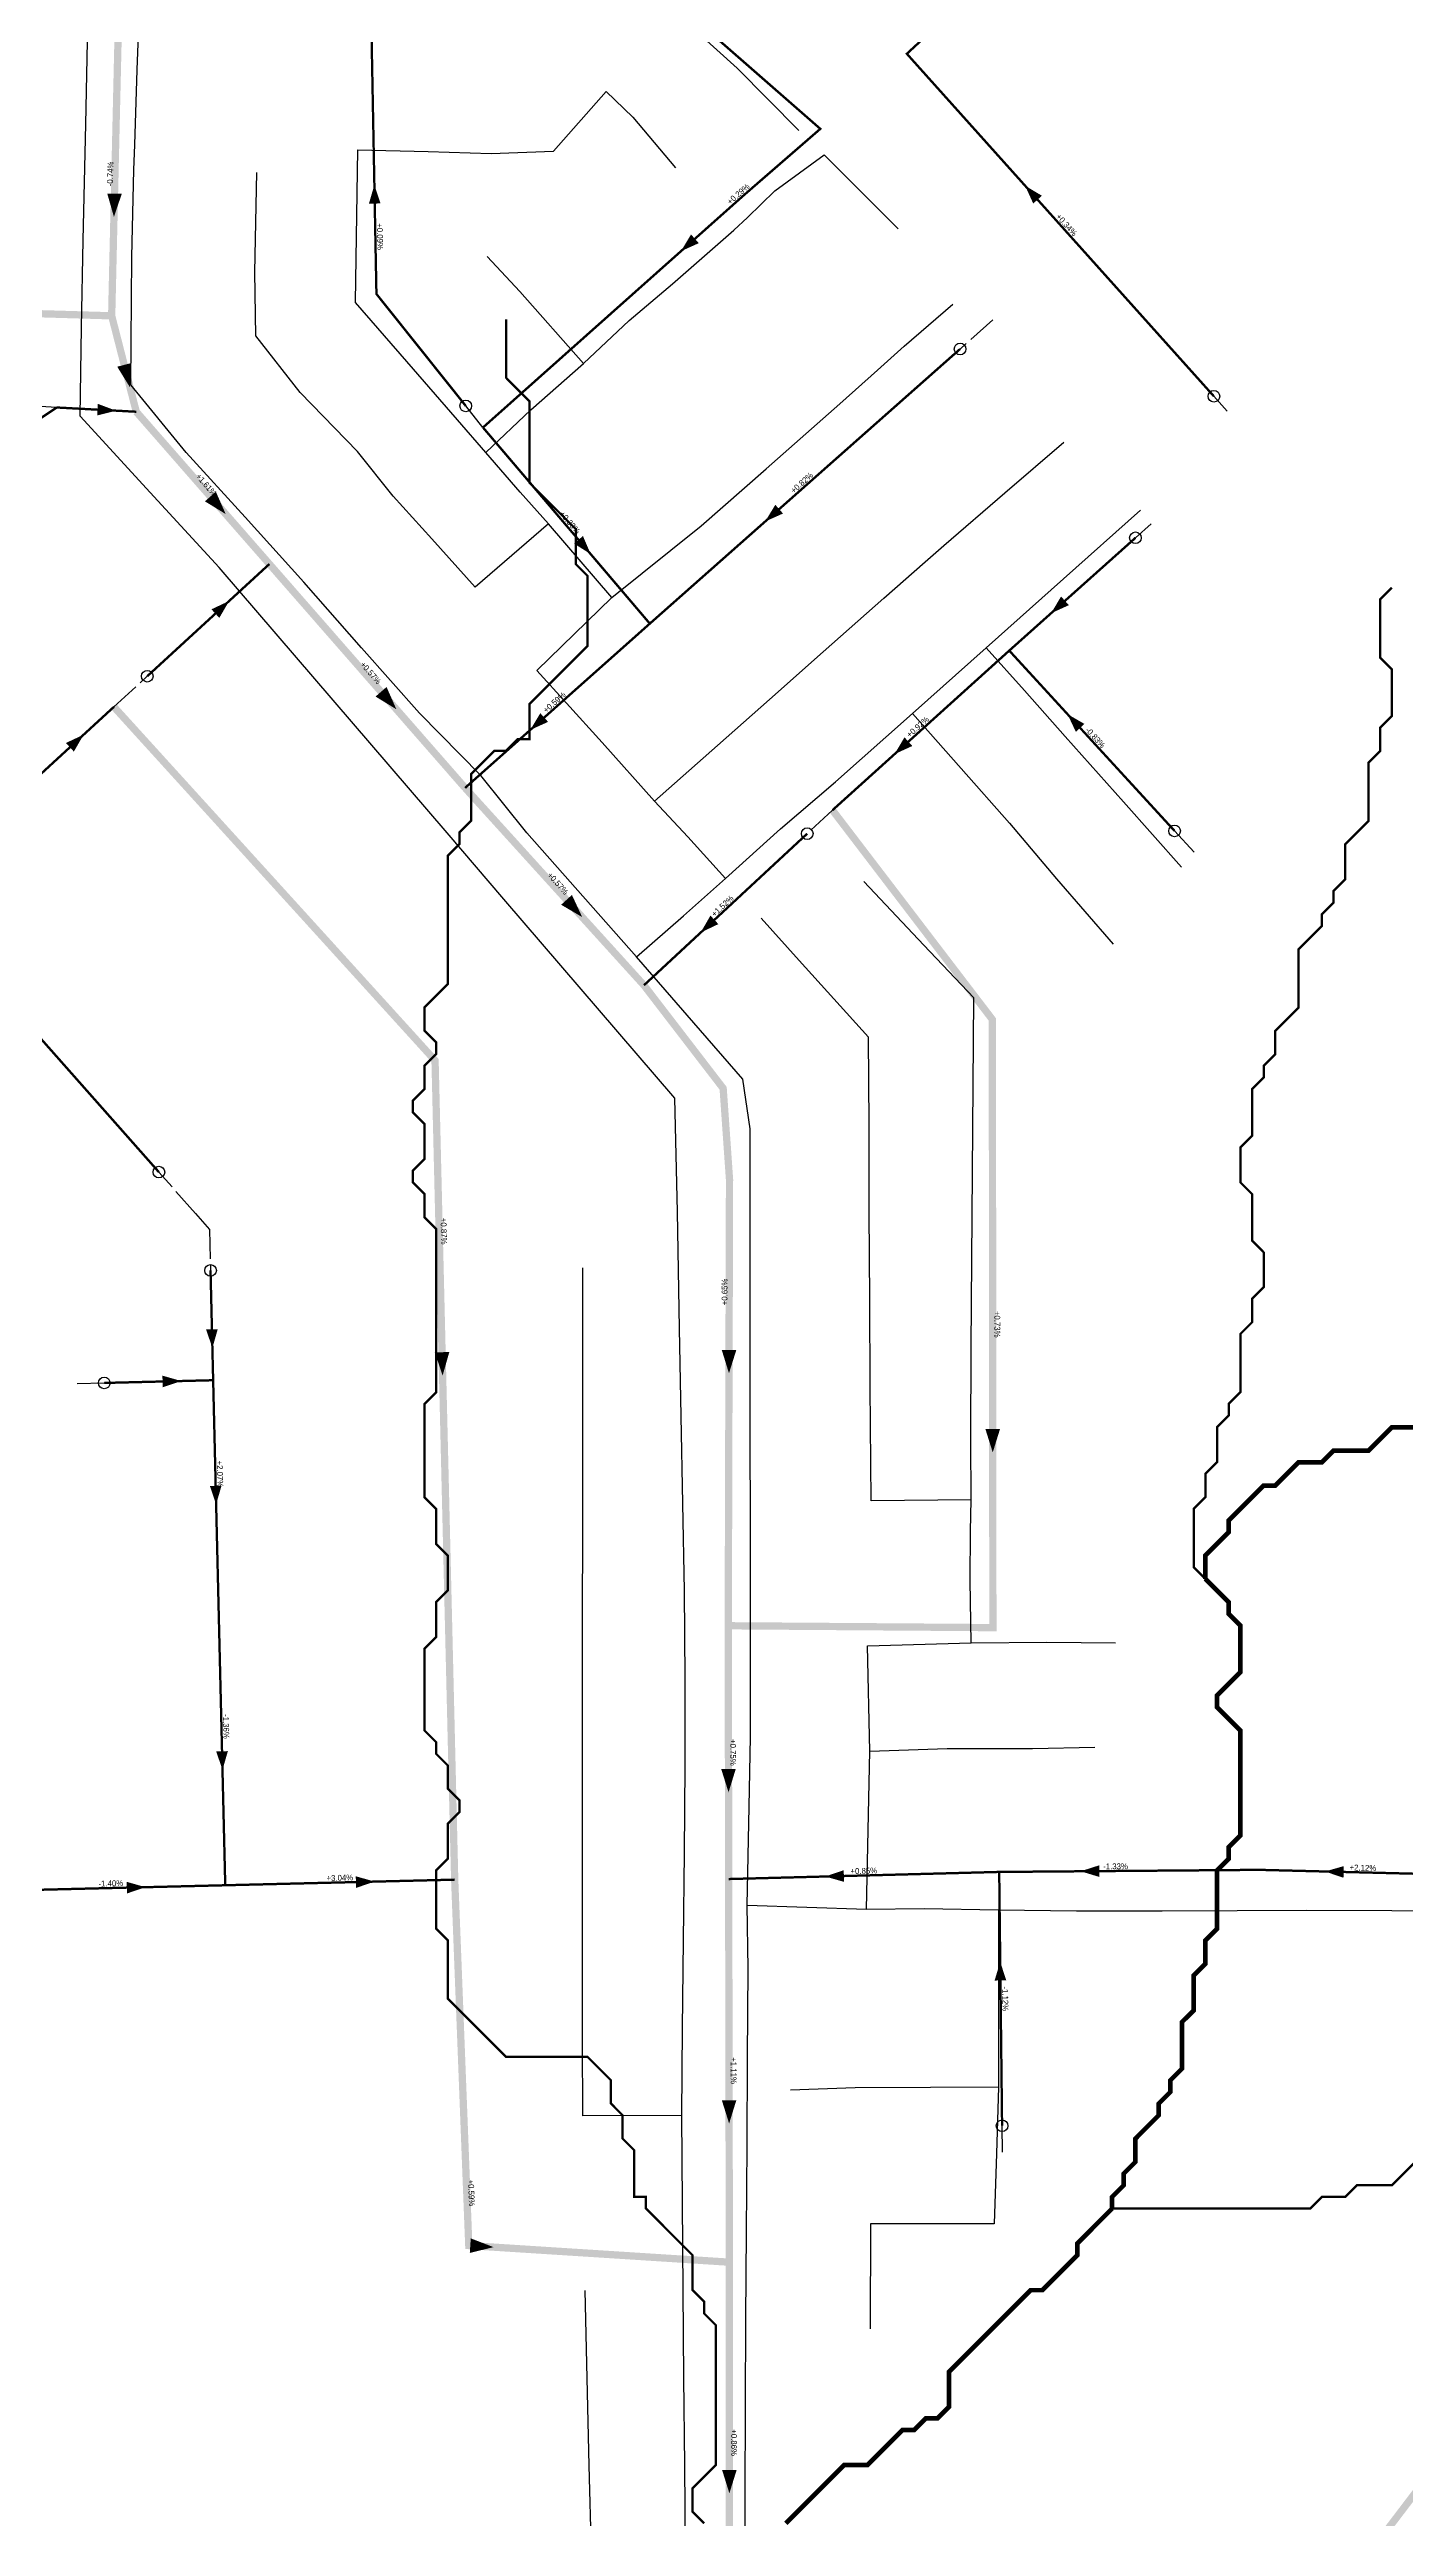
# Model space of a CAD drawing. Header units: metres. Extents: x 442821 to 452274, y 2561971 to 2571293.
# Drawn here: x 450739 to 451205, y 2568939 to 2569786 of the extents above; entities that cross this region are included whole.
import ezdxf
from ezdxf.enums import TextEntityAlignment as Align

# ---------------------------------------------------------------- set-up
doc = ezdxf.new("R2010")
doc.units = ezdxf.units.M
doc.header["$LTSCALE"] = 8
doc.linetypes.add('DASHDOT', pattern=[3.556, 2.54, -0.508, 0, -0.508])
doc.linetypes.add('DASHED', pattern=[1.524, 1.27, -0.254])
for name, color, linetype in [('A_ARROWS', 7, 'Continuous'), ('A_BRANCH', 7, 'Continuous'), ('A_BUILT_2006', 252, 'Continuous'), ('A_GRADIENT', 8, 'Continuous'), ('A_HEAD_GAP', 8, 'Continuous'), ('A_HEADS', 8, 'Continuous'), ('A_LATERAL', 7, 'Continuous'), ('A_STREAMS', 5, 'Continuous'), ('A_SUBMAIN', 7, 'Continuous')]:
    doc.layers.add(name, color=color, linetype=linetype)

msp = doc.modelspace()

# ---------------------------------------------------------------- linework, layer by layer
at = {"layer": 'A_ARROWS', "color": 2}
for points in [[(450850.82, 2569739.42), (450852.94, 2569733.06), (450848.95, 2569732.98)], [(451074.18, 2569739.13), (451079.94, 2569735.7), (451076.96, 2569733.03)], [(450761.44, 2569728.42), (450759.13, 2569736.47), (450764.12, 2569736.36)], [(450956.05, 2569716.67), (450959.5, 2569722.42), (450962.16, 2569719.43)], [(450766.97, 2569669.91), (450762.56, 2569677.04), (450767.4, 2569678.28)], [(450762.18, 2569661.95), (450755.68, 2569660.3), (450755.89, 2569664.29)], [(450799.8, 2569626.47), (450792.66, 2569630.84), (450796.42, 2569634.14)], [(450984.96, 2569623.92), (450988.43, 2569629.66), (450991.08, 2569626.66)], [(450925.05, 2569612.75), (450919.37, 2569616.33), (450922.42, 2569618.93)], [(450800.97, 2569596.64), (450797.61, 2569590.84), (450794.91, 2569593.79)], [(451083.08, 2569592.44), (451086.52, 2569598.19), (451089.18, 2569595.21)], [(450858.38, 2569559.48), (450851.23, 2569563.85), (450855, 2569567.14)], [(450751.04, 2569550.78), (450747.68, 2569544.97), (450744.97, 2569547.92)], [(450904.33, 2569552.4), (450907.78, 2569558.15), (450910.44, 2569555.16)], [(451088.72, 2569557.82), (451094.52, 2569554.46), (451091.58, 2569551.75)], [(451029.36, 2569544.09), (451032.77, 2569549.86), (451035.45, 2569546.89)], [(450922.15, 2569488.18), (450914.93, 2569492.42), (450918.63, 2569495.78)], [(450962.83, 2569482.88), (450966.16, 2569488.7), (450968.88, 2569485.77)], [(450795.22, 2569340.33), (450793.07, 2569346.68), (450797.07, 2569346.78)], [(450874.24, 2569330.88), (450871.55, 2569338.82), (450876.55, 2569338.94)], [(450972.53, 2569331.65), (450970.05, 2569339.65), (450975.05, 2569339.64)], [(450784.53, 2569328.99), (450778.18, 2569326.83), (450778.08, 2569330.83)], [(451063.06, 2569304.49), (451060.55, 2569312.49), (451065.55, 2569312.49)], [(450796.51, 2569286.64), (450794.36, 2569292.99), (450798.36, 2569293.09)], [(450798.69, 2569195.54), (450796.54, 2569201.89), (450800.54, 2569201.99)], [(450972.38, 2569187.87), (450969.86, 2569195.86), (450974.86, 2569195.87)], [(451005.57, 2569158.97), (451011.92, 2569161.14), (451012.02, 2569157.14)], [(451093.23, 2569160.77), (451099.61, 2569162.82), (451099.64, 2569158.82)], [(451177.09, 2569160.69), (451183.54, 2569162.53), (451183.44, 2569158.53)], [(450772.26, 2569155.3), (450765.91, 2569153.15), (450765.81, 2569157.15)], [(450850.89, 2569157.22), (450844.54, 2569155.06), (450844.44, 2569159.06)], [(451065.63, 2569129.7), (451067.7, 2569123.32), (451063.7, 2569123.28)], [(450972.58, 2569074.22), (450970.07, 2569082.22), (450975.07, 2569082.22)], [(450891.73, 2569031.79), (450883.58, 2569029.81), (450883.9, 2569034.8)], [(450972.67, 2568947.34), (450970.17, 2568955.34), (450975.17, 2568955.34)]]:
    msp.add_solid(points, dxfattribs=at)
at = {"layer": 'A_BRANCH', "color": 2, "linetype": 'DASHED', "const_width": 0.8}
for points in [[(450941.53, 2569813.17), (451003.88, 2569758.65), (450977.8, 2569736.03), (450888.1, 2569656.18)], [(450882.19, 2569663.59), (450851.53, 2569702), (450849.86, 2569790.46)]]:
    msp.add_lwpolyline(points, dxfattribs=at)
at = {"layer": 'A_BRANCH', "color": 2, "const_width": 0.8}
for points in [[(450772.88, 2569570.84), (450814.79, 2569609.33)], [(450999.38, 2569516.81), (450943.35, 2569464.79)], [(450794.59, 2569366.93), (450795.49, 2569329.26)], [(451234.98, 2569159.25), (451154.52, 2569161.26), (451145.15, 2569161.18)]]:
    msp.add_lwpolyline(points, dxfattribs=at)
at = {"layer": 'A_BUILT_2006', "color": 252}
for points in [[(450953.24, 2569799.42), (450975.33, 2569779.51)], [(450751.79, 2569760.29), (450752.45, 2569794.29)], [(450769.41, 2569778.89), (450769.98, 2569793.87)], [(450975.33, 2569779.51), (450996.54, 2569758.05)], [(450768.29, 2569744.6), (450768.58, 2569753.12), (450769.41, 2569778.89)], [(450912.26, 2569751.01), (450930.38, 2569771.51)], [(450930.38, 2569771.51), (450939.49, 2569762.64)], [(450939.49, 2569762.64), (450954.12, 2569745.27)], [(450750.91, 2569720.42), (450751.79, 2569760.29)], [(450844.69, 2569721.64), (450845.11, 2569751.4)], [(450845.11, 2569751.4), (450869.26, 2569750.92)], [(450869.26, 2569750.92), (450890.88, 2569750.24)], [(450890.88, 2569750.24), (450912.26, 2569751.01)], [(450988.3, 2569737.43), (451005.15, 2569749.76)], [(451005.15, 2569749.76), (451030.6, 2569724.31)], [(450767.63, 2569714.78), (450768.29, 2569744.6)], [(450809.82, 2569709.47), (450810.45, 2569743.7)], [(450974.25, 2569723.87), (450978.86, 2569728.29), (450988.3, 2569737.43)], [(450750.3, 2569690.44), (450750.91, 2569720.42)], [(450844.38, 2569699.02), (450844.38, 2569699.32), (450844.69, 2569721.64)], [(450953.19, 2569705.5), (450974.25, 2569723.87)], [(450767.28, 2569670.81), (450767.63, 2569714.78)], [(450900.7, 2569702.89), (450889.58, 2569714.9)], [(450810.16, 2569687.63), (450809.82, 2569709.47)], [(450922.63, 2569678.08), (450900.7, 2569702.89)], [(450938.33, 2569692.9), (450953.19, 2569705.5)], [(450861.95, 2569678.8), (450844.38, 2569699.02)], [(451032.63, 2569684.03), (451049.4, 2569698.44)], [(450749.86, 2569660.07), (450750.3, 2569690.44)], [(450825.31, 2569668.19), (450810.16, 2569687.63)], [(450922.63, 2569678.08), (450938.33, 2569692.9)], [(450879.32, 2569658.82), (450861.95, 2569678.8)], [(450904.47, 2569662.19), (450922.63, 2569678.08)], [(451010.61, 2569664.28), (451023.53, 2569675.9), (451032.63, 2569684.03)], [(450786.25, 2569647.57), (450767.28, 2569670.81)], [(450844.99, 2569647.9), (450825.31, 2569668.19)], [(450889.11, 2569647.55), (450904.47, 2569662.19)], [(450985.28, 2569642), (451010.61, 2569664.28)], [(450773.9, 2569633.92), (450749.86, 2569660.07)], [(450889.11, 2569647.55), (450879.32, 2569658.82)], [(450806.52, 2569625.42), (450786.25, 2569647.57)], [(450857.32, 2569632.58), (450844.99, 2569647.9)], [(450900.89, 2569634), (450889.11, 2569647.55)], [(451067.19, 2569633.71), (451087.48, 2569651.19)], [(450963.01, 2569622.45), (450985.28, 2569642)], [(450797.56, 2569608.13), (450773.9, 2569633.92)], [(450870.5, 2569617.92), (450857.32, 2569632.58)], [(450910.59, 2569623.08), (450900.89, 2569634)], [(451046.3, 2569615.7), (451067.19, 2569633.71)], [(451087.38, 2569604.3), (451113.77, 2569627.76)], [(450826.62, 2569603.14), (450806.52, 2569625.42)], [(450910.59, 2569623.08), (450885.4, 2569601.34)], [(450932.35, 2569597.86), (450910.59, 2569623.08)], [(450932.35, 2569597.86), (450963.01, 2569622.45)], [(450885.4, 2569601.34), (450870.5, 2569617.92)], [(451025.72, 2569597.64), (451039.9, 2569610.13), (451046.3, 2569615.7)], [(450817.11, 2569585.37), (450797.56, 2569608.13)], [(450846.35, 2569580.55), (450826.62, 2569603.14)], [(451060.81, 2569580.62), (451087.38, 2569604.3)], [(450906.56, 2569572.83), (450932.35, 2569597.86)], [(451004.84, 2569579.17), (451025.72, 2569597.64)], [(450836.66, 2569562.62), (450817.11, 2569585.37)], [(450866.27, 2569558.12), (450846.35, 2569580.55)], [(450986.39, 2569562.84), (451004.84, 2569579.17)], [(451035.49, 2569558.01), (451060.81, 2569580.62)], [(451060.81, 2569580.62), (451073.92, 2569565.91)], [(450916.77, 2569561.58), (450906.56, 2569572.83)], [(450856.21, 2569539.86), (450836.66, 2569562.62)], [(450929, 2569548.1), (450916.77, 2569561.58)], [(450968.6, 2569547.11), (450986.39, 2569562.84)], [(451073.92, 2569565.91), (451087.97, 2569550.14)], [(450887.42, 2569536.78), (450866.27, 2569558.12)], [(451009.11, 2569534.56), (451035.49, 2569558.01)], [(451035.49, 2569558.01), (451052.2, 2569539.11)], [(450946.94, 2569527.95), (450929, 2569548.1)], [(450946.94, 2569527.95), (450968.6, 2569547.11)], [(451087.97, 2569550.14), (451107.93, 2569527.74)], [(450875.76, 2569517.11), (450856.21, 2569539.86)], [(450903.18, 2569517.05), (450887.42, 2569536.78)], [(450990.27, 2569518.43), (451009.11, 2569534.56)], [(451052.2, 2569539.11), (451068.83, 2569520.44)], [(450958.43, 2569515.68), (450946.94, 2569527.95)], [(451107.93, 2569527.74), (451127.89, 2569505.34)], [(450895.31, 2569494.35), (450875.76, 2569517.11)], [(450918.01, 2569500.3), (450903.18, 2569517.05)], [(450971.37, 2569501.43), (450990.27, 2569518.43)], [(451068.83, 2569520.44), (451084.94, 2569501.32)], [(450971.37, 2569501.43), (450958.43, 2569515.68)], [(450940.83, 2569474.6), (450918.01, 2569500.3)], [(450956.88, 2569488.66), (450971.37, 2569501.43)], [(451039.45, 2569478.57), (451018.82, 2569500.36)], [(451084.94, 2569501.32), (451104.42, 2569478.9)], [(450914.86, 2569471.6), (450895.31, 2569494.35)], [(450940.83, 2569474.6), (450956.88, 2569488.66)], [(450996.6, 2569473.27), (450983.62, 2569487.8)], [(450960.48, 2569451.93), (450940.83, 2569474.6)], [(451056.57, 2569460.53), (451039.45, 2569478.57)], [(450934.41, 2569448.84), (450914.86, 2569471.6)], [(451020.41, 2569446.97), (450996.6, 2569473.27)], [(451056.35, 2569430.53), (451056.57, 2569460.53)], [(450953.96, 2569426.09), (450934.41, 2569448.84)], [(450977.25, 2569432.51), (450960.48, 2569451.93)], [(451020.59, 2569416.97), (451020.41, 2569446.97)], [(450979.84, 2569415.56), (450977.25, 2569432.51)], [(450954.88, 2569387.02), (450953.96, 2569426.09)], [(451056.13, 2569400.53), (451056.35, 2569430.53)], [(450979.81, 2569385.56), (450979.84, 2569415.56)], [(451020.7, 2569386.97), (451020.59, 2569416.97)], [(451055.91, 2569370.53), (451056.13, 2569400.53)], [(450955.6, 2569346.96), (450954.88, 2569387.02)], [(450979.78, 2569355.56), (450979.81, 2569385.56)], [(451020.84, 2569356.97), (451020.7, 2569386.97)], [(450922.36, 2569337.88), (450922.38, 2569367.88)], [(451055.69, 2569340.54), (451055.91, 2569370.53)], [(450979.75, 2569325.56), (450979.78, 2569355.56)], [(451020.98, 2569326.97), (451020.84, 2569356.97)], [(450956.14, 2569316.96), (450955.6, 2569346.96)], [(451055.51, 2569308.58), (451055.69, 2569340.54)], [(450922.35, 2569307.88), (450922.36, 2569337.88)], [(450979.88, 2569264.57), (450979.75, 2569325.56)], [(451021.38, 2569287.91), (451020.98, 2569326.97)], [(450956.68, 2569286.97), (450956.14, 2569316.96)], [(450922.33, 2569277.88), (450922.35, 2569307.88)], [(451055.63, 2569288.22), (451055.51, 2569308.58)], [(451055.63, 2569288.22), (451021.38, 2569287.91)], [(451055.4, 2569277.46), (451055.63, 2569288.22)], [(450957.22, 2569256.97), (450956.68, 2569286.97)], [(450922.31, 2569247.88), (450922.33, 2569277.88)], [(451055.29, 2569260.51), (451055.4, 2569277.46)], [(450979.92, 2569206.95), (450979.88, 2569264.57)], [(450957.49, 2569226.97), (450957.22, 2569256.97)], [(451055.66, 2569239.11), (451055.29, 2569260.51)], [(450922.29, 2569217.88), (450922.31, 2569247.88)], [(451020.06, 2569238.09), (451055.66, 2569239.11)], [(451020.86, 2569202.02), (451020.06, 2569238.09)], [(451055.66, 2569239.11), (451081.66, 2569239.34)], [(451081.66, 2569239.34), (451105.14, 2569239.2)], [(450957.54, 2569196.97), (450957.49, 2569226.97)], [(450922.28, 2569187.88), (450922.29, 2569217.88)], [(450979.43, 2569182.93), (450979.92, 2569206.95)], [(451076.75, 2569202.84), (451098.12, 2569203.37)], [(450957.21, 2569166.98), (450957.54, 2569196.97)], [(451019.73, 2569147.78), (451020.86, 2569202.02)], [(451020.86, 2569202.02), (451047.41, 2569202.89)], [(451047.41, 2569202.89), (451076.75, 2569202.84)], [(450922.26, 2569157.88), (450922.28, 2569187.88)], [(450978.81, 2569149.15), (450979.43, 2569182.93)], [(450956.89, 2569136.98), (450957.21, 2569166.98)], [(450922.24, 2569127.88), (450922.26, 2569157.88)], [(450979.14, 2569127.42), (450978.81, 2569149.15)], [(450978.81, 2569149.15), (451019.73, 2569147.78)], [(451019.73, 2569147.78), (451039.49, 2569147.94)], [(451039.49, 2569147.94), (451065, 2569147.5)], [(451065, 2569147.5), (451065.01, 2569121.98)], [(451065, 2569147.5), (451091.86, 2569147.21)], [(451091.86, 2569147.21), (451121.2, 2569147.16)], [(451121.2, 2569147.16), (451146.95, 2569147.33)], [(451146.95, 2569147.33), (451170.64, 2569147.39)], [(451170.64, 2569147.39), (451199.98, 2569147.34)], [(451199.98, 2569147.34), (451230.01, 2569147.21)], [(450956.57, 2569106.98), (450956.89, 2569136.98)], [(450922.23, 2569102.88), (450922.24, 2569127.88)], [(450978.92, 2569096.86), (450979.14, 2569127.42)], [(451065.01, 2569121.98), (451065.01, 2569086.63)], [(450922.38, 2569076.89), (450922.23, 2569102.88)], [(450956.35, 2569076.98), (450956.57, 2569106.98)], [(450978.72, 2569066.69), (450978.92, 2569096.86)], [(451015.88, 2569086.51), (450993.69, 2569085.6)], [(451041.66, 2569086.58), (451015.88, 2569086.51)], [(451065.01, 2569086.63), (451041.66, 2569086.58)], [(451065.01, 2569086.63), (451064.34, 2569063.91)], [(450956.35, 2569076.98), (450922.38, 2569076.89)], [(450956.59, 2569046.98), (450956.35, 2569076.98)], [(450978.53, 2569036.94), (450978.72, 2569066.69)], [(451064.34, 2569063.91), (451063.58, 2569039.83)], [(450956.84, 2569016.98), (450956.59, 2569046.98)], [(450978.34, 2569007.29), (450978.53, 2569036.94)], [(451021.08, 2569039.79), (451020.98, 2569003.79)], [(451042.23, 2569039.77), (451021.08, 2569039.79)], [(451063.58, 2569039.83), (451042.23, 2569039.77)], [(450923.86, 2568986.87), (450923.14, 2569016.86)], [(450957.09, 2568986.98), (450956.84, 2569016.98)], [(450978.19, 2568977.33), (450978.34, 2569007.29)], [(450924.58, 2568956.88), (450923.86, 2568986.87)], [(450957.34, 2568956.98), (450957.09, 2568986.98)], [(450978.06, 2568946.48), (450978.19, 2568977.33)], [(450925.3, 2568926.89), (450924.58, 2568956.88)], [(450957.59, 2568926.99), (450957.34, 2568956.98)], [(450978.04, 2568917.51), (450978.06, 2568946.48)]]:
    msp.add_lwpolyline(points, dxfattribs=at)
at = {"layer": 'A_HEAD_GAP', "color": 8, "linetype": 'DASHED'}
for points in [[(451063.13, 2569693.08), (451051.85, 2569683.11)], [(450741.81, 2569663.04), (450736.13, 2569663.42)], [(450888.1, 2569656.18), (450882.19, 2569663.59)], [(451143.57, 2569661.75), (451138.96, 2569666.89)], [(451117.45, 2569623.14), (451112.05, 2569618.32)], [(450761.43, 2569560.32), (450772.88, 2569570.84)], [(451008.06, 2569524.87), (450999.38, 2569516.81)], [(451132.16, 2569510.45), (451125.47, 2569517.74)], [(450789.45, 2569386.45), (450776.86, 2569400.68)], [(450789.45, 2569386.45), (450794.25, 2569381.02), (450794.59, 2569366.93)], [(450748.82, 2569328.09), (450758.1, 2569328.33)], [(451066.38, 2569064.39), (451066.27, 2569073.44)]]:
    msp.add_lwpolyline(points, dxfattribs=at)
at = {"layer": 'A_HEADS', "color": 2}
for centre in [(451051.85, 2569683.11), (450882.19, 2569663.59), (451138.96, 2569666.89), (451112.05, 2569618.32), (450772.88, 2569570.84), (450999.38, 2569516.81), (451125.47, 2569517.74), (450776.86, 2569400.68), (450794.59, 2569366.93), (450758.1, 2569328.33), (451066.27, 2569073.44)]:
    msp.add_circle(centre, 2, dxfattribs=at)
at = {"layer": 'A_LATERAL', "color": 2, "linetype": 'DASHDOT', "const_width": 0.8}
for points in [[(451035.44, 2569782.33), (451033.58, 2569784.41), (451067.51, 2569815.88)], [(451125.47, 2569517.74), (451068.73, 2569579.62)], [(450758.1, 2569328.33), (450795.49, 2569329.26)], [(450797.03, 2569264.9), (450799.64, 2569155.97)], [(451145.15, 2569161.18), (451065.28, 2569160.54)], [(451066.27, 2569073.44), (451065.28, 2569160.54)], [(450721.19, 2569154.06), (450799.64, 2569155.97)]]:
    msp.add_lwpolyline(points, dxfattribs=at)
at = {"layer": 'A_LATERAL', "color": 2, "linetype": 'DASHED', "const_width": 0.8}
for points in [[(451138.96, 2569666.89), (451035.44, 2569782.33)], [(450888.1, 2569656.18), (450945.36, 2569588.88)], [(450728.09, 2569529.7), (450761.43, 2569560.32)]]:
    msp.add_lwpolyline(points, dxfattribs=at)
at = {"layer": 'A_LATERAL', "color": 2, "const_width": 0.8}
for points in [[(451051.85, 2569683.11), (450945.36, 2569588.88)], [(450718, 2569647.18), (450741.81, 2569663.04)], [(450741.81, 2569663.04), (450769.1, 2569661.58)], [(451112.05, 2569618.32), (451068.73, 2569579.62)], [(450945.36, 2569588.88), (450881.96, 2569532.51)], [(451068.73, 2569579.62), (451008.06, 2569524.87)], [(450776.86, 2569400.68), (450691.68, 2569496.96)], [(450795.49, 2569329.26), (450797.03, 2569264.9)], [(451065.28, 2569160.54), (450972.43, 2569158.1)], [(450799.64, 2569155.97), (450878.39, 2569157.89)]]:
    msp.add_lwpolyline(points, dxfattribs=at)
at = {"layer": 'A_STREAMS', "color": 5}
for points, const_width in [([(450896.01, 2569693.26), (450896.01, 2569689.26), (450896.01, 2569685.26), (450896.01, 2569681.26), (450896.01, 2569677.26), (450896.01, 2569673.26), (450900.01, 2569669.25), (450904.01, 2569665.25), (450904.01, 2569661.25), (450904.01, 2569657.25), (450904.01, 2569653.25), (450904.01, 2569649.25), (450904.01, 2569645.25), (450904.01, 2569641.24), (450904.01, 2569637.24), (450908.01, 2569633.24), (450912.02, 2569629.24), (450916.02, 2569625.24), (450920.02, 2569621.24), (450920.02, 2569617.24), (450920.02, 2569613.23), (450920.02, 2569609.23), (450924.02, 2569605.23), (450924.02, 2569601.23), (450924.02, 2569597.23), (450924.02, 2569593.23), (450924.02, 2569589.23), (450924.02, 2569585.22), (450924.02, 2569581.22), (450920.02, 2569577.22), (450916.02, 2569573.22), (450912.02, 2569569.22), (450908.01, 2569565.22), (450904.01, 2569561.22), (450904.01, 2569557.22), (450904.01, 2569553.21), (450904.01, 2569549.21), (450900.01, 2569549.21), (450896.01, 2569545.21), (450892.01, 2569545.21), (450888.01, 2569541.21), (450884.01, 2569537.21), (450884.01, 2569533.21), (450884.01, 2569529.21), (450884.01, 2569525.2), (450884.01, 2569521.2), (450880.01, 2569517.2), (450880.01, 2569513.2), (450876.01, 2569509.2), (450876.01, 2569505.2), (450876.01, 2569501.2), (450876.01, 2569497.19), (450876.01, 2569493.19), (450876.01, 2569489.19), (450876.01, 2569485.19), (450876.01, 2569481.19), (450876.01, 2569477.19), (450876.01, 2569473.19), (450876.01, 2569469.18), (450876.01, 2569465.18), (450872.01, 2569461.18), (450868.01, 2569457.18), (450868.01, 2569453.18), (450868.01, 2569449.18), (450872.01, 2569445.18), (450872.01, 2569441.17), (450868.01, 2569437.17), (450868.01, 2569433.17), (450868.01, 2569429.17), (450864.01, 2569425.17), (450864.01, 2569421.17), (450868.01, 2569417.17), (450868.01, 2569413.16), (450868.01, 2569409.16), (450868.01, 2569405.16), (450864.01, 2569401.16), (450864.01, 2569397.16), (450868.01, 2569393.16), (450868.01, 2569389.16), (450868.01, 2569385.16), (450872.01, 2569381.15), (450872.01, 2569377.15), (450872.01, 2569373.15), (450872.01, 2569369.15), (450872.01, 2569365.15), (450872.01, 2569361.15), (450872.01, 2569357.15), (450872.01, 2569353.14), (450872.01, 2569349.14), (450872.01, 2569345.14), (450872.01, 2569341.14), (450872.01, 2569337.14), (450872.01, 2569333.14), (450872.01, 2569329.14), (450872.01, 2569325.13), (450868.01, 2569321.13), (450868.01, 2569317.13), (450868.01, 2569313.13), (450868.01, 2569309.13), (450868.01, 2569305.13), (450868.01, 2569301.13), (450868.01, 2569297.12), (450868.01, 2569293.12), (450868.01, 2569289.12), (450872.01, 2569285.12), (450872.01, 2569281.12), (450872.01, 2569277.12), (450872.01, 2569273.12), (450876.01, 2569269.11), (450876.01, 2569265.11), (450876.01, 2569261.11), (450876.01, 2569257.11), (450872.01, 2569253.11), (450872.01, 2569249.11), (450872.01, 2569245.11), (450872.01, 2569241.1), (450868.01, 2569237.1), (450868.01, 2569233.1), (450868.01, 2569229.1), (450868.01, 2569225.1), (450868.01, 2569221.1), (450868.01, 2569217.1), (450868.01, 2569213.1), (450868.01, 2569209.09), (450872.01, 2569205.09), (450872.01, 2569201.09), (450876.01, 2569197.09), (450876.01, 2569193.09), (450876.01, 2569189.09), (450880.01, 2569185.09), (450880.01, 2569181.08), (450876.01, 2569177.08), (450876.01, 2569173.08), (450876.01, 2569169.08), (450876.01, 2569165.08), (450872.01, 2569161.08), (450872.01, 2569157.08), (450872.01, 2569153.07), (450872.01, 2569149.07), (450872.01, 2569145.07), (450872.01, 2569141.07), (450876.01, 2569137.07), (450876.01, 2569133.07), (450876.01, 2569129.07), (450876.01, 2569125.06), (450876.01, 2569121.06), (450876.01, 2569117.06), (450880.01, 2569113.06), (450884.01, 2569109.06), (450888.01, 2569105.06), (450892.01, 2569101.06), (450896.01, 2569097.05), (450900.01, 2569097.05), (450904.01, 2569097.05), (450908.01, 2569097.05), (450912.02, 2569097.05), (450916.02, 2569097.05), (450920.02, 2569097.05), (450924.02, 2569097.05), (450928.02, 2569093.05), (450932.02, 2569089.05), (450932.02, 2569085.05), (450932.02, 2569081.05), (450936.02, 2569077.05), (450936.02, 2569073.05), (450936.02, 2569069.04), (450940.02, 2569065.04), (450940.02, 2569061.04), (450940.02, 2569057.04), (450940.02, 2569053.04), (450940.02, 2569049.04), (450944.02, 2569049.04), (450944.02, 2569045.04), (450948.02, 2569041.04), (450952.02, 2569037.03), (450956.02, 2569033.03), (450960.02, 2569029.03), (450960.02, 2569025.03), (450960.02, 2569021.03), (450960.02, 2569017.03), (450964.02, 2569013.03), (450964.02, 2569009.02), (450968.02, 2569005.02), (450968.02, 2569001.02), (450968.02, 2568997.02), (450968.02, 2568993.02), (450968.02, 2568989.02), (450968.02, 2568985.02), (450968.02, 2568981.01), (450968.02, 2568977.01), (450968.02, 2568973.01), (450968.02, 2568969.01), (450968.02, 2568965.01), (450968.02, 2568961.01), (450968.02, 2568957.01), (450964.02, 2568953), (450960.02, 2568949), (450960.02, 2568945), (450960.02, 2568941), (450964.02, 2568937)], 0.8), ([(451200.05, 2569601.23), (451196.05, 2569597.23), (451196.05, 2569593.23), (451196.05, 2569589.23), (451196.05, 2569585.22), (451196.05, 2569581.22), (451196.05, 2569577.22), (451200.05, 2569573.22), (451200.05, 2569569.22), (451200.05, 2569565.22), (451200.05, 2569561.22), (451200.05, 2569557.22), (451196.05, 2569553.21), (451196.05, 2569549.21), (451196.05, 2569545.21), (451192.05, 2569541.21), (451192.05, 2569537.21), (451192.05, 2569533.21), (451192.05, 2569529.21), (451192.05, 2569525.2), (451192.05, 2569521.2), (451188.05, 2569517.2), (451184.05, 2569513.2), (451184.05, 2569509.2), (451184.05, 2569505.2), (451184.05, 2569501.2), (451180.05, 2569497.19), (451180.05, 2569493.19), (451176.05, 2569489.19), (451176.05, 2569485.19), (451172.05, 2569481.19), (451168.05, 2569477.19), (451168.05, 2569473.19), (451168.05, 2569469.18), (451168.05, 2569465.18), (451168.05, 2569461.18), (451168.05, 2569457.18), (451164.05, 2569453.18), (451160.05, 2569449.18), (451160.05, 2569445.18), (451160.05, 2569441.17), (451156.05, 2569437.17), (451156.05, 2569433.17), (451152.05, 2569429.17), (451152.05, 2569425.17), (451152.05, 2569421.17), (451152.05, 2569417.17), (451152.05, 2569413.16), (451148.05, 2569409.16), (451148.05, 2569405.16), (451148.05, 2569401.16), (451148.05, 2569397.16), (451152.05, 2569393.16), (451152.05, 2569389.16), (451152.05, 2569385.16), (451152.05, 2569381.15), (451152.05, 2569377.15), (451156.05, 2569373.15), (451156.05, 2569369.15), (451156.05, 2569365.15), (451156.05, 2569361.15), (451152.05, 2569357.15), (451152.05, 2569353.14), (451152.05, 2569349.14), (451148.05, 2569345.14), (451148.05, 2569341.14), (451148.05, 2569337.14), (451148.05, 2569333.14), (451148.05, 2569329.14), (451148.05, 2569325.13), (451144.05, 2569321.13), (451144.05, 2569317.13), (451140.05, 2569313.13), (451140.05, 2569309.13), (451140.05, 2569305.13), (451140.05, 2569301.13), (451136.05, 2569297.12), (451136.05, 2569293.12), (451136.05, 2569289.12), (451132.05, 2569285.12), (451132.05, 2569281.12), (451132.05, 2569277.12), (451132.05, 2569273.12), (451132.05, 2569269.11), (451132.05, 2569265.11), (451136.05, 2569261.11)], 0.8), ([(451208.06, 2569313.13), (451204.06, 2569313.13), (451200.05, 2569313.13), (451196.05, 2569309.13), (451192.05, 2569305.13), (451188.05, 2569305.13), (451184.05, 2569305.13), (451180.05, 2569305.13), (451176.05, 2569301.13), (451172.05, 2569301.13), (451168.05, 2569301.13), (451164.05, 2569297.12), (451160.05, 2569293.12), (451156.05, 2569293.12), (451152.05, 2569289.12), (451148.05, 2569285.12), (451144.05, 2569281.12), (451144.05, 2569277.12), (451140.05, 2569273.12), (451136.05, 2569269.11), (451136.05, 2569265.11), (451136.05, 2569261.11)], 1.6), ([(451136.05, 2569261.11), (451140.05, 2569257.11), (451144.05, 2569253.11), (451144.05, 2569249.11), (451148.05, 2569245.11), (451148.05, 2569241.1), (451148.05, 2569237.1), (451148.05, 2569233.1), (451148.05, 2569229.1), (451144.05, 2569225.1), (451140.05, 2569221.1), (451140.05, 2569217.1), (451144.05, 2569213.1), (451148.05, 2569209.09), (451148.05, 2569205.09), (451148.05, 2569201.09), (451148.05, 2569197.09), (451148.05, 2569193.09), (451148.05, 2569189.09), (451148.05, 2569185.09), (451148.05, 2569181.08), (451148.05, 2569177.08), (451148.05, 2569173.08), (451144.05, 2569169.08), (451144.05, 2569165.08), (451140.05, 2569161.08), (451140.05, 2569157.08), (451140.05, 2569153.07), (451140.05, 2569149.07), (451140.05, 2569145.07), (451140.05, 2569141.07), (451136.05, 2569137.07), (451136.05, 2569133.07), (451136.05, 2569129.07), (451132.05, 2569125.06), (451132.05, 2569121.06), (451132.05, 2569117.06), (451132.05, 2569113.06), (451128.04, 2569109.06), (451128.04, 2569105.06), (451128.04, 2569101.06), (451128.04, 2569097.05), (451128.04, 2569093.05), (451124.04, 2569089.05), (451124.04, 2569085.05), (451120.04, 2569081.05), (451120.04, 2569077.05), (451116.04, 2569073.05), (451112.04, 2569069.04), (451112.04, 2569065.04), (451112.04, 2569061.04), (451108.04, 2569057.04), (451108.04, 2569053.04), (451104.04, 2569049.04), (451104.04, 2569045.04)], 1.6), ([(451208.06, 2569061.04), (451204.06, 2569057.04), (451200.05, 2569053.04), (451196.05, 2569053.04), (451192.05, 2569053.04), (451188.05, 2569053.04), (451184.05, 2569049.04), (451180.05, 2569049.04), (451176.05, 2569049.04), (451172.05, 2569045.04), (451168.05, 2569045.04), (451164.05, 2569045.04), (451160.05, 2569045.04), (451156.05, 2569045.04), (451152.05, 2569045.04), (451148.05, 2569045.04), (451144.05, 2569045.04), (451140.05, 2569045.04), (451136.05, 2569045.04), (451132.05, 2569045.04), (451128.04, 2569045.04), (451124.04, 2569045.04), (451120.04, 2569045.04), (451116.04, 2569045.04), (451112.04, 2569045.04), (451108.04, 2569045.04), (451104.04, 2569045.04)], 0.8), ([(451104.04, 2569045.04), (451100.04, 2569041.04), (451096.04, 2569037.03), (451092.04, 2569033.03), (451092.04, 2569029.03), (451088.04, 2569025.03), (451084.04, 2569021.03), (451080.04, 2569017.03), (451076.04, 2569017.03), (451072.04, 2569013.03), (451068.04, 2569009.02), (451064.04, 2569005.02), (451060.04, 2569001.02), (451056.04, 2568997.02), (451052.03, 2568993.02), (451048.03, 2568989.02), (451048.03, 2568985.02), (451048.03, 2568981.01), (451048.03, 2568977.01), (451044.03, 2568973.01), (451040.03, 2568973.01), (451036.03, 2568969.01), (451032.03, 2568969.01), (451028.03, 2568965.01), (451024.03, 2568961.01), (451020.03, 2568957.01), (451016.03, 2568957.01), (451012.03, 2568957.01), (451008.03, 2568953), (451004.03, 2568949), (451000.03, 2568945), (450996.03, 2568941), (450992.03, 2568937)], 1.6)]:
    msp.add_lwpolyline(points, dxfattribs=dict(at, const_width=const_width))
at = {"layer": 'A_SUBMAIN', "color": 2, "linetype": 'DASHDOT', "const_width": 2.5}
msp.add_lwpolyline([(450762.9, 2569791.79), (450760.66, 2569694.5)], dxfattribs=at)
at = {"layer": 'A_SUBMAIN', "color": 2, "linetype": 'DASHED', "const_width": 2.5}
for points in [[(450677.3, 2569696.92), (450760.66, 2569694.5)], [(450760.66, 2569694.5), (450769.1, 2569661.58)]]:
    msp.add_lwpolyline(points, dxfattribs=at)
at = {"layer": 'A_SUBMAIN', "color": 2, "const_width": 2.5}
for points in [[(450769.1, 2569661.58), (450814.79, 2569609.33)], [(450814.79, 2569609.33), (450881.96, 2569532.51)], [(450761.43, 2569560.32), (450871.65, 2569438.98), (450878.39, 2569157.89)], [(450881.96, 2569532.51), (450943.35, 2569464.79)], [(451008.06, 2569524.87), (451062.93, 2569453.04), (451063.02, 2569348.71), (451063.11, 2569244.37), (450972.28, 2569245.01)], [(450943.35, 2569464.79), (450970.53, 2569429.43), (450972.72, 2569398.1), (450972.28, 2569245.01)], [(450972.28, 2569245.01), (450972.43, 2569158.1)], [(450878.39, 2569157.89), (450883.23, 2569032.34), (450972.66, 2569026.63)], [(450972.43, 2569158.1), (450972.66, 2569026.63)], [(450972.66, 2569026.63), (450972.67, 2568902.82)], [(451242.15, 2568992.24), (451194.92, 2568930.17)]]:
    msp.add_lwpolyline(points, dxfattribs=at)

# ---------------------------------------------------------------- texts
at = {"layer": 'A_GRADIENT', "color": 2}
for s, rotation, p in [('-0.74%', 88.68423, (450761.78, 2569743.15)), ('+0.29%', 41.67255, (450976.78, 2569735.12)), ('+0.34%', 311.8841, (451087.2, 2569724.61)), ('+0.09%', 271.07787, (450851.16, 2569721.66)), ('+1.61%', -48.8332, (450791.94, 2569635.46)), ('+0.82%', 41.50319, (450998.61, 2569635.99)), ('+0.33%', -49.60865, (450916.73, 2569622.53)), ('+0.57%', -48.8332, (450848.37, 2569570.92)), ('+0.59%', 41.63815, (450913.66, 2569560.7)), ('+0.92%', 42.06984, (451038.4, 2569552.25)), ('-0.83%', 312.52139, (451097.1, 2569548.68)), ('+0.57%', -47.80752, (450912.65, 2569498.65)), ('+1.52%', 42.87086, (450971.37, 2569490.8)), ('+0.87%', -88.62754, (450873.06, 2569380.37)), ('+0.65%', 89.83371, (450972.61, 2569359.56)), ('+0.73%', -89.94969, (451063.02, 2569348.48)), ('+2.07%', -88.62754, (450796.26, 2569297.08)), ('-1.36%', -88.62754, (450798.34, 2569210.43)), ('+0.75%', -89.89777, (450972.35, 2569201.56)), ('+0.85%', 1.50649, (451018.85, 2569159.32)), ('-1.33%', 0.45629, (451105.22, 2569160.86)), ('+2.12%', 358.56929, (451190.07, 2569160.37)), ('-1.40%', 1.39428, (450760.41, 2569155.01)), ('+3.04%', 1.39428, (450839.01, 2569156.93)), ('-1.12%', 270.65604, (451065.77, 2569116.99)), ('+1.11%', -89.89827, (450972.55, 2569092.37)), ('+0.59%', -87.7892, (450882.54, 2569050.34)), ('+0.86%', -89.99888, (450972.66, 2568964.72))]:
    msp.add_text(s, height=2, rotation=rotation, dxfattribs=at).set_placement(p, align=Align.BOTTOM_CENTER)

doc.saveas('drawing.dxf')
